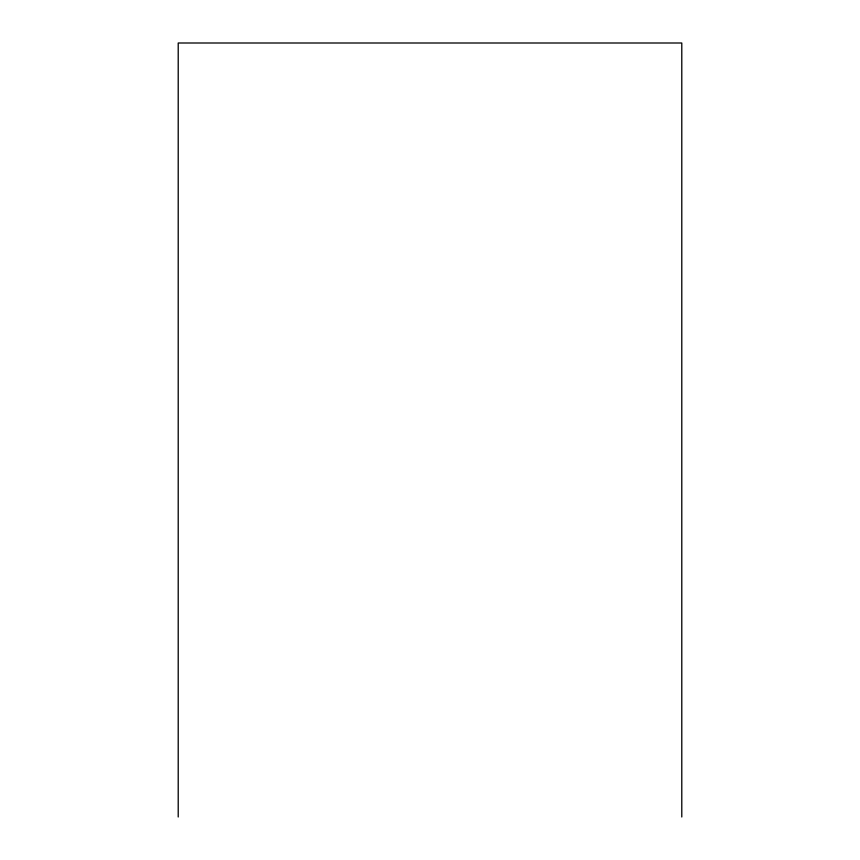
<?xml version="1.0" encoding="UTF-8"?>
<svg xmlns="http://www.w3.org/2000/svg" width="860" height="860" viewBox="0 0 860 860"><rect width="100%" height="100%" fill="white"/><g stroke="black" fill="none" stroke-linecap="round" stroke-linejoin="round"><path stroke-width="1.29" d="M681.787 817L681.787 43L178.213 43L178.213 817"/></g></svg>
